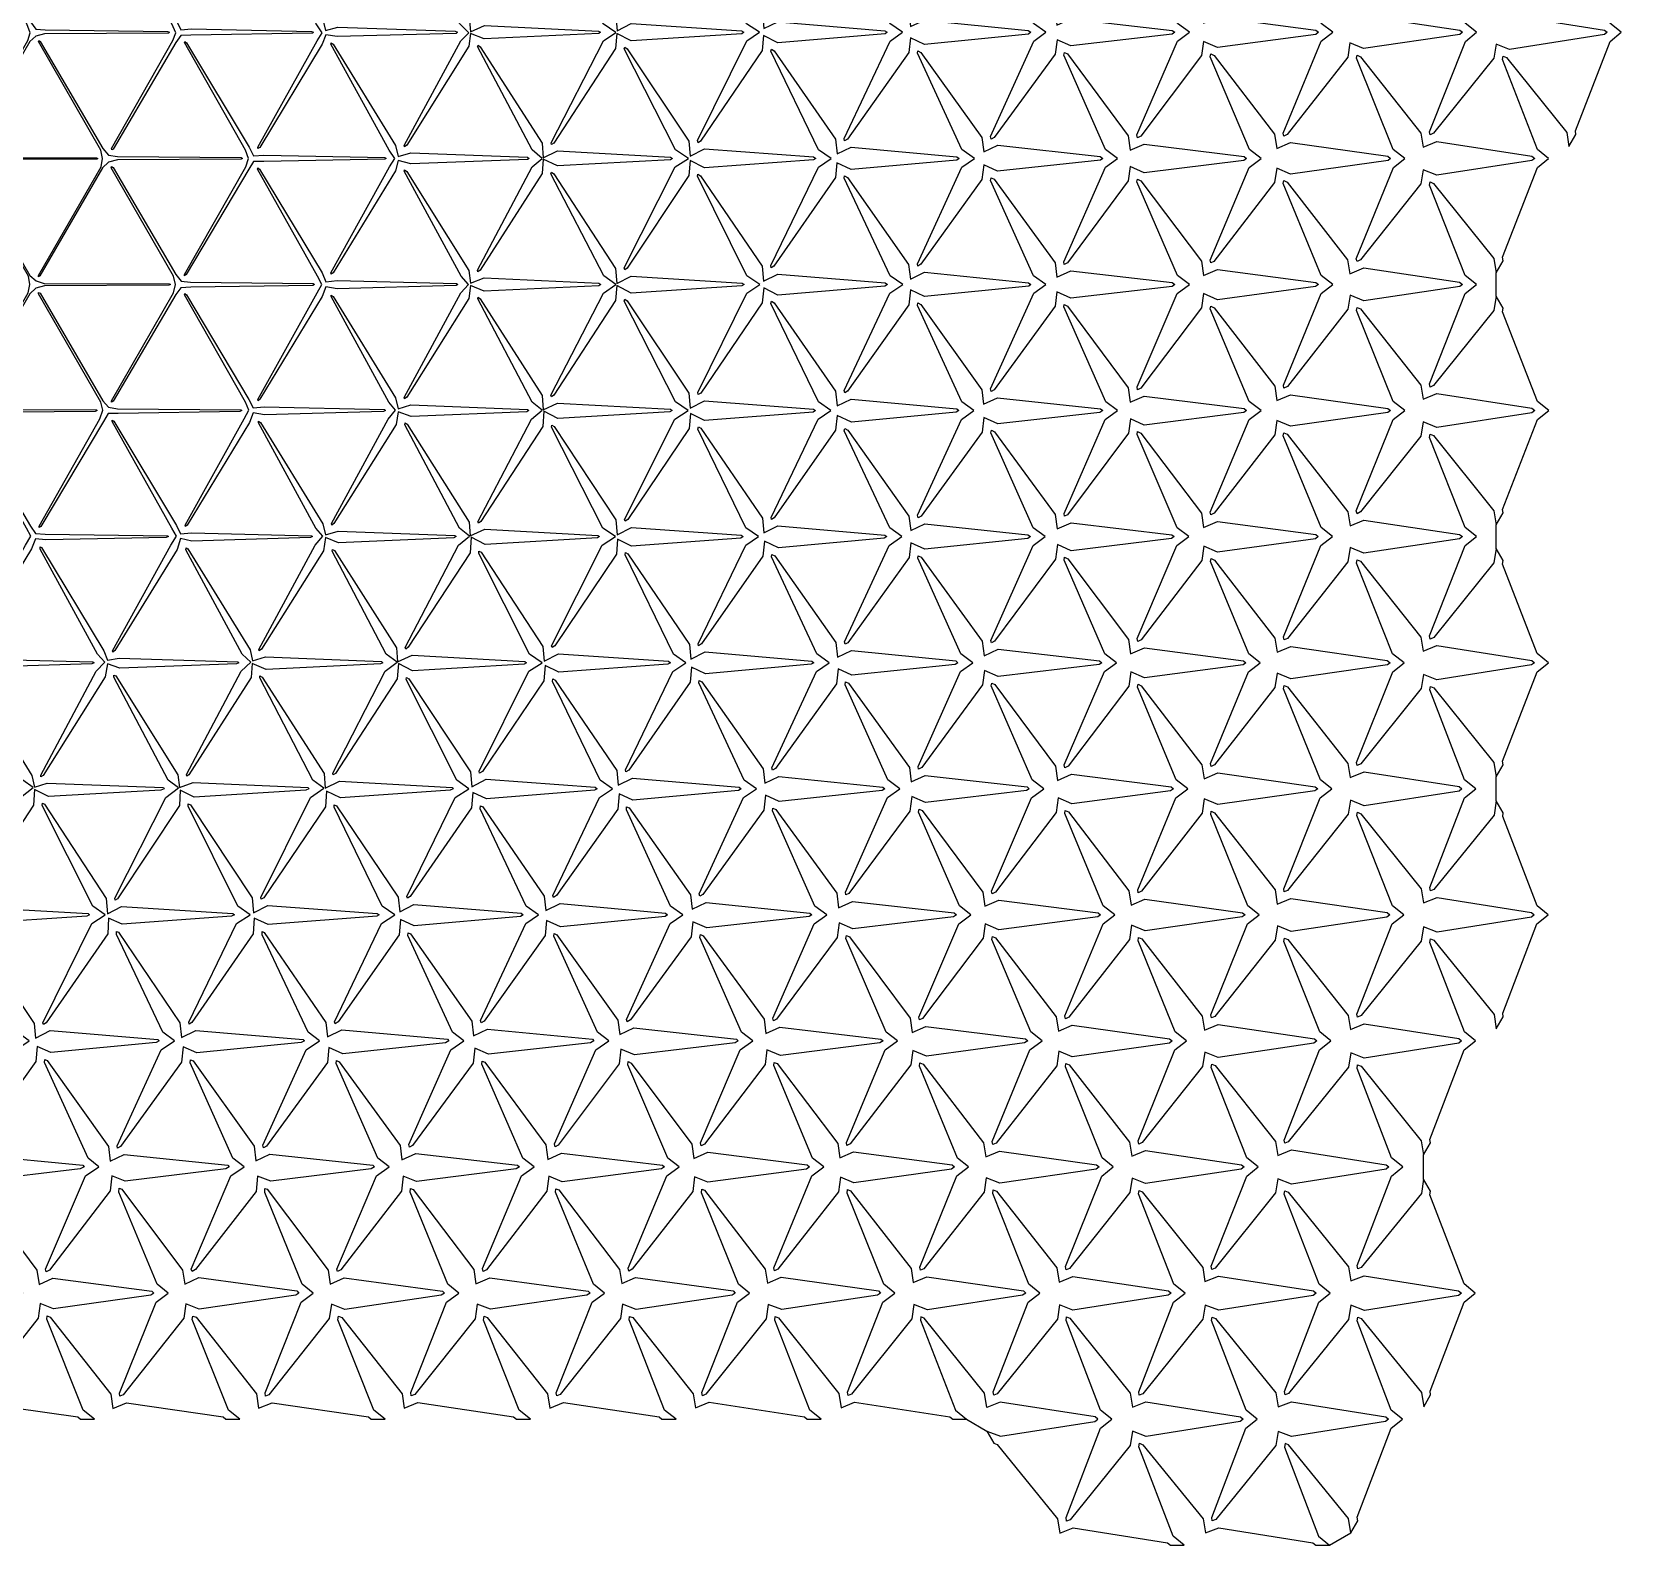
# Model space of a CAD drawing. Extents: x 41 to 151, y 0 to 191.
# Drawn here: x 96 to 150.6, y 0 to 52 of the extents above; entities that cross this region are included whole.
import ezdxf

# ---------------------------------------------------------------- set-up
doc = ezdxf.new("R2010")
doc.units = 0
doc.layers.add('DEFAULT', color=18, linetype='CONTINUOUS')

msp = doc.modelspace()

# ---------------------------------------------------------------- linework, layer by layer
at = {"layer": 'DEFAULT'}
for points in [[(96.123, 52.065), (96.445, 52.044), (100.652, 51.991), (100.718, 51.962), (100.689, 51.935), (96.426, 51.909), (96.127, 51.835), (95.92, 51.644), (93.764, 47.924), (93.723, 47.904), (93.726, 47.963), (95.85, 51.676), (95.935, 51.947), (95.817, 52.249), (93.742, 55.93), (93.744, 55.983), (93.795, 55.952), (95.945, 52.327)], [(101.105, 52.05), (101.471, 52.085), (105.601, 51.994), (105.67, 51.962), (105.636, 51.931), (101.453, 51.867), (101.11, 51.85), (100.936, 51.614), (98.784, 47.954), (98.734, 47.923), (98.731, 47.972), (100.84, 51.676), (100.94, 51.946), (100.805, 52.249), (98.747, 55.919), (98.755, 55.965), (98.814, 55.924), (100.96, 52.356)], [(106.083, 52.023), (106.505, 52.139), (110.534, 51.999), (110.61, 51.962), (110.57, 51.927), (106.486, 51.814), (106.09, 51.877), (105.964, 51.561), (103.818, 48.006), (103.76, 47.968), (103.755, 48.019), (105.79, 51.674), (105.967, 51.946), (105.756, 52.251), (103.77, 55.873), (103.78, 55.922), (103.846, 55.876), (105.986, 52.404)], [(111.062, 51.982), (111.541, 52.197), (115.461, 52.004), (115.531, 51.962), (115.472, 51.921), (111.536, 51.735), (111.058, 51.922), (111.005, 51.483), (108.87, 48.084), (108.796, 48.031), (108.784, 48.078), (110.728, 51.672), (111.003, 51.944), (110.693, 52.253), (108.8, 55.813), (108.813, 55.863), (108.891, 55.809), (111.021, 52.471)], [(116.096, 52.015), (116.585, 52.266), (120.375, 52.01), (120.453, 51.962), (120.388, 51.915), (116.578, 51.668), (116.086, 51.927), (116.043, 51.411), (113.919, 48.156), (113.839, 48.105), (113.827, 48.166), (115.634, 51.668), (116.054, 51.956), (115.624, 52.256), (113.832, 55.747), (113.847, 55.804), (113.933, 55.747), (116.055, 52.534)], [(121.139, 52.089), (121.623, 52.327), (125.299, 52.016), (125.38, 51.962), (125.306, 51.908), (121.62, 51.602), (121.132, 51.848), (121.081, 51.339), (118.967, 48.226), (118.878, 48.172), (118.864, 48.242), (120.555, 51.665), (120.992, 51.962), (120.542, 52.259), (118.869, 55.67), (118.886, 55.738), (118.978, 55.681), (121.09, 52.601)], [(126.18, 52.159), (126.66, 52.385), (130.226, 52.021), (130.313, 51.962), (130.235, 51.903), (126.656, 51.545), (126.173, 51.776), (126.116, 51.272), (124.012, 48.292), (123.915, 48.237), (123.899, 48.316), (125.477, 51.662), (125.906, 51.962), (125.471, 52.262), (123.902, 55.601), (123.92, 55.678), (124.021, 55.619), (126.123, 52.664)], [(131.211, 52.213), (131.689, 52.431), (135.168, 52.026), (135.256, 51.962), (135.17, 51.897), (131.688, 51.494), (131.212, 51.708), (131.149, 51.209), (129.055, 48.355), (128.95, 48.296), (128.93, 48.381), (130.41, 51.659), (130.826, 51.962), (130.402, 52.265), (128.934, 55.535), (128.95, 55.626), (129.052, 55.574), (131.146, 52.709)], [(136.247, 52.275), (136.721, 52.481), (140.105, 52.032), (140.196, 51.962), (140.106, 51.892), (136.721, 51.443), (136.245, 51.651), (136.173, 51.163), (134.087, 48.4), (133.977, 48.344), (133.958, 48.439), (135.349, 51.657), (135.759, 51.962), (135.347, 52.267), (133.959, 55.483), (133.979, 55.576), (134.09, 55.519), (136.176, 52.765)], [(141.28, 52.333), (141.751, 52.528), (145.046, 52.037), (145.146, 51.962), (145.057, 51.887), (141.746, 51.404), (141.276, 51.598), (141.2, 51.111), (139.123, 48.452), (139.007, 48.396), (138.985, 48.498), (140.289, 51.654), (140.688, 51.962), (140.288, 52.27), (138.985, 55.425), (139.008, 55.526), (139.126, 55.468), (141.202, 52.816)], [(146.299, 52.366), (146.764, 52.549), (150.02, 52.04), (150.118, 51.962), (150.023, 51.884), (146.762, 51.377), (146.299, 51.558), (146.222, 51.069), (144.152, 48.493), (144.03, 48.436), (144.006, 48.543), (145.243, 51.652), (145.629, 51.962), (145.233, 52.272), (144.01, 55.371), (144.032, 55.484), (144.151, 55.432), (146.221, 52.853)], [(93.642, 47.752), (93.914, 47.664), (98.213, 47.657), (98.262, 47.632), (98.222, 47.607), (93.909, 47.607), (93.641, 47.502), (93.416, 47.321), (91.26, 43.587), (91.22, 43.568), (91.223, 43.625), (93.357, 47.346), (93.425, 47.629), (93.351, 47.917), (91.226, 51.632), (91.226, 51.684), (91.272, 51.657), (93.426, 47.961)], [(98.627, 47.748), (98.932, 47.693), (103.177, 47.659), (103.228, 47.632), (103.186, 47.604), (98.928, 47.577), (98.626, 47.506), (98.421, 47.312), (96.266, 43.596), (96.218, 43.566), (96.216, 43.611), (98.372, 47.347), (98.418, 47.628), (98.364, 47.917), (96.22, 51.644), (96.226, 51.685), (96.278, 51.649), (98.431, 47.97)], [(103.609, 47.725), (103.963, 47.743), (108.115, 47.663), (108.169, 47.632), (108.119, 47.6), (103.962, 47.523), (103.606, 47.53), (103.446, 47.265), (101.296, 43.643), (101.24, 43.603), (101.232, 43.644), (103.337, 47.346), (103.435, 47.628), (103.329, 47.918), (101.236, 51.611), (101.246, 51.65), (101.307, 51.604), (103.455, 48.015)], [(108.575, 47.695), (109.01, 47.818), (113.022, 47.669), (113.082, 47.632), (113.022, 47.594), (109.011, 47.445), (108.573, 47.564), (108.48, 47.201), (106.339, 43.706), (106.272, 43.659), (106.262, 43.704), (108.274, 47.343), (108.467, 47.63), (108.27, 47.92), (106.264, 51.556), (106.275, 51.599), (106.343, 51.55), (108.484, 48.07)], [(113.562, 47.651), (114.054, 47.888), (117.936, 47.675), (118.002, 47.632), (117.933, 47.588), (114.055, 47.374), (113.561, 47.61), (113.526, 47.114), (111.397, 43.793), (111.318, 43.739), (111.305, 43.791), (113.182, 47.34), (113.52, 47.632), (113.182, 47.923), (111.305, 51.472), (111.319, 51.523), (111.398, 51.468), (113.527, 48.152)], [(118.609, 47.707), (119.097, 47.956), (122.851, 47.682), (122.923, 47.632), (122.847, 47.581), (119.099, 47.305), (118.609, 47.557), (118.562, 47.045), (116.442, 43.86), (116.358, 43.807), (116.344, 43.871), (118.097, 47.337), (118.55, 47.632), (118.1, 47.927), (116.343, 51.394), (116.358, 51.455), (116.445, 51.399), (118.564, 48.222)], [(123.654, 47.784), (124.138, 48.02), (127.771, 47.688), (127.852, 47.632), (127.774, 47.576), (124.136, 47.246), (123.651, 47.484), (123.598, 46.977), (121.488, 43.927), (121.396, 43.874), (121.382, 43.949), (123.016, 47.333), (123.456, 47.632), (123.019, 47.93), (121.38, 51.318), (121.397, 51.389), (121.492, 51.331), (123.6, 48.291)], [(128.694, 47.854), (129.176, 48.081), (132.694, 47.694), (132.785, 47.632), (132.706, 47.57), (129.17, 47.192), (128.693, 47.412), (128.634, 46.908), (126.535, 43.996), (126.432, 43.936), (126.413, 44.015), (127.947, 47.331), (128.372, 47.632), (127.944, 47.933), (126.415, 51.245), (126.432, 51.328), (126.532, 51.272), (128.632, 48.351)], [(133.727, 47.911), (134.204, 48.124), (137.64, 47.699), (137.726, 47.632), (137.636, 47.564), (134.206, 47.136), (133.728, 47.351), (133.659, 46.861), (131.568, 44.043), (131.461, 43.987), (131.442, 44.077), (132.883, 47.328), (133.293, 47.632), (132.872, 47.936), (131.448, 51.176), (131.465, 51.271), (131.569, 51.219), (133.66, 48.405)], [(138.762, 47.972), (139.235, 48.174), (142.577, 47.704), (142.673, 47.632), (142.584, 47.56), (139.232, 47.095), (138.76, 47.296), (138.687, 46.807), (136.605, 44.096), (136.493, 44.041), (136.473, 44.141), (137.817, 47.325), (138.224, 47.632), (137.82, 47.938), (136.471, 51.126), (136.492, 51.223), (136.606, 51.165), (138.688, 48.459)], [(143.789, 48.019), (144.26, 48.213), (147.527, 47.709), (147.623, 47.632), (147.528, 47.555), (144.26, 47.051), (143.793, 47.239), (143.715, 46.753), (141.642, 44.149), (141.52, 44.088), (141.494, 44.188), (142.768, 47.323), (143.161, 47.632), (142.761, 47.941), (141.497, 51.069), (141.519, 51.177), (141.635, 51.125), (143.709, 48.499)], [(96.135, 43.431), (96.415, 43.336), (100.711, 43.327), (100.75, 43.302), (100.701, 43.275), (96.42, 43.259), (96.133, 43.176), (95.921, 42.982), (93.766, 39.266), (93.72, 39.239), (93.72, 39.289), (95.864, 43.016), (95.918, 43.304), (95.871, 43.586), (93.716, 47.321), (93.716, 47.371), (93.759, 47.347), (95.916, 43.611)], [(101.117, 43.417), (101.443, 43.381), (105.655, 43.331), (105.699, 43.302), (105.644, 43.272), (101.449, 43.213), (101.114, 43.191), (100.937, 42.952), (98.785, 39.296), (98.732, 39.259), (98.726, 39.301), (100.852, 43.016), (100.924, 43.306), (100.861, 43.587), (98.721, 47.311), (98.727, 47.353), (98.779, 47.316), (100.932, 43.642)], [(106.094, 43.388), (106.482, 43.443), (110.579, 43.336), (110.631, 43.302), (110.572, 43.267), (106.485, 43.155), (106.095, 43.223), (105.97, 42.89), (103.826, 39.357), (103.761, 39.31), (103.751, 39.351), (105.798, 43.014), (105.951, 43.306), (105.808, 43.589), (103.746, 47.262), (103.755, 47.304), (103.816, 47.26), (105.962, 43.699)], [(111.06, 43.341), (111.534, 43.526), (115.475, 43.342), (115.538, 43.302), (115.473, 43.26), (111.535, 43.076), (111.061, 43.265), (111.008, 42.818), (108.874, 39.428), (108.797, 39.373), (108.783, 39.416), (110.729, 43.012), (110.99, 43.305), (110.735, 43.591), (108.78, 47.193), (108.795, 47.235), (108.87, 47.18), (111.005, 43.78)], [(116.085, 43.335), (116.576, 43.592), (120.393, 43.348), (120.459, 43.302), (120.384, 43.254), (116.58, 43.004), (116.087, 43.264), (116.044, 42.75), (113.919, 39.496), (113.839, 39.444), (113.826, 39.505), (115.635, 43.008), (116.049, 43.303), (115.637, 43.595), (113.826, 47.1), (113.839, 47.159), (113.92, 47.106), (116.044, 43.855)], [(121.131, 43.414), (121.616, 43.656), (125.313, 43.354), (125.384, 43.302), (125.301, 43.248), (121.622, 42.938), (121.135, 43.181), (121.084, 42.673), (118.971, 39.572), (118.881, 39.517), (118.866, 39.586), (120.551, 43.005), (121, 43.302), (120.56, 43.598), (118.861, 47.026), (118.877, 47.092), (118.968, 47.035), (121.082, 43.927)], [(126.174, 43.489), (126.658, 43.722), (130.23, 43.361), (130.316, 43.302), (130.238, 43.243), (126.654, 42.888), (126.174, 43.115), (126.118, 42.608), (124.014, 39.636), (123.918, 39.581), (123.902, 39.661), (125.472, 43.001), (125.91, 43.302), (125.483, 43.601), (123.897, 46.953), (123.913, 47.03), (124.01, 46.974), (126.114, 43.988)], [(131.208, 43.548), (131.687, 43.767), (135.173, 43.366), (135.255, 43.302), (135.165, 43.237), (131.691, 42.829), (131.21, 43.052), (131.143, 42.561), (129.047, 39.683), (128.945, 39.629), (128.929, 39.717), (130.413, 42.999), (130.83, 43.302), (130.405, 43.604), (128.932, 46.878), (128.948, 46.969), (129.049, 46.918), (131.144, 44.045)], [(136.245, 43.613), (136.72, 43.819), (140.108, 43.371), (140.194, 43.302), (140.098, 43.231), (136.725, 42.777), (136.247, 42.987), (136.174, 42.501), (134.088, 39.741), (133.979, 39.687), (133.96, 39.784), (135.344, 42.996), (135.758, 43.302), (135.352, 43.607), (133.957, 46.826), (133.978, 46.918), (134.089, 46.86), (136.175, 44.104)], [(141.277, 43.668), (141.752, 43.87), (145.044, 43.377), (145.142, 43.302), (145.051, 43.227), (141.748, 42.739), (141.278, 42.934), (141.202, 42.448), (139.125, 39.794), (139.009, 39.74), (138.988, 39.844), (140.282, 42.993), (140.686, 43.302), (140.291, 43.609), (138.984, 46.767), (139.005, 46.871), (139.119, 46.817), (141.197, 44.147)], [(93.637, 39.098), (93.915, 39.006), (98.211, 38.997), (98.237, 38.971), (98.171, 38.943), (93.935, 38.905), (93.632, 38.868), (93.444, 38.608), (91.294, 34.98), (91.247, 34.955), (91.248, 35.016), (93.303, 38.684), (93.439, 38.991), (93.347, 39.257), (91.228, 42.968), (91.224, 43.028), (91.264, 43.01), (93.42, 39.288)], [(98.623, 39.093), (98.933, 39.035), (103.175, 38.999), (103.202, 38.971), (103.131, 38.941), (98.955, 38.872), (98.614, 38.872), (98.449, 38.599), (96.3, 34.988), (96.244, 34.951), (96.239, 34.997), (98.323, 38.685), (98.431, 38.988), (98.361, 39.257), (96.221, 42.981), (96.223, 43.028), (96.271, 42.998), (98.426, 39.3)], [(103.6, 39.069), (103.97, 39.094), (108.101, 39.004), (108.141, 38.971), (108.071, 38.937), (103.986, 38.824), (103.596, 38.895), (103.472, 38.556), (101.328, 35.031), (101.265, 34.987), (101.257, 35.033), (103.285, 38.683), (103.449, 38.99), (103.327, 39.258), (101.237, 42.949), (101.245, 42.992), (101.302, 42.951), (103.451, 39.347)], [(108.571, 39.036), (109.014, 39.163), (113.016, 39.01), (113.068, 38.971), (112.998, 38.932), (109.023, 38.765), (108.573, 38.93), (108.504, 38.495), (106.369, 35.091), (106.296, 35.039), (106.283, 35.087), (108.228, 38.681), (108.484, 38.986), (108.257, 39.26), (106.27, 42.883), (106.278, 42.934), (106.342, 42.891), (108.483, 39.408)], [(113.561, 38.992), (114.054, 39.228), (117.935, 39.015), (117.991, 38.971), (117.91, 38.926), (114.067, 38.695), (113.579, 38.948), (113.542, 38.422), (111.417, 35.163), (111.332, 35.103), (111.315, 35.153), (113.159, 38.679), (113.529, 38.981), (113.176, 39.263), (111.308, 42.806), (111.32, 42.861), (111.398, 42.809), (113.527, 39.491)], [(118.612, 39.052), (119.101, 39.302), (122.843, 39.022), (122.913, 38.971), (122.834, 38.92), (119.106, 38.634), (118.622, 38.874), (118.578, 38.355), (116.463, 35.23), (116.371, 35.17), (116.354, 35.232), (118.076, 38.676), (118.537, 38.971), (118.099, 39.266), (116.343, 42.734), (116.359, 42.793), (116.448, 42.735), (118.566, 39.566)], [(123.656, 39.128), (124.14, 39.363), (127.766, 39.028), (127.839, 38.971), (127.752, 38.914), (124.147, 38.568), (123.662, 38.805), (123.605, 38.303), (121.498, 35.281), (121.403, 35.225), (121.387, 35.3), (123.004, 38.673), (123.445, 38.971), (123.012, 39.27), (121.383, 42.651), (121.4, 42.723), (121.495, 42.666), (123.603, 39.635)], [(128.689, 39.185), (129.169, 39.409), (132.709, 39.033), (132.782, 38.971), (132.685, 38.908), (129.181, 38.515), (128.703, 38.734), (128.641, 38.234), (126.545, 35.349), (126.441, 35.292), (126.423, 35.375), (127.926, 38.669), (128.357, 38.971), (127.939, 39.273), (126.417, 42.581), (126.432, 42.667), (126.53, 42.614), (128.63, 39.688)], [(133.729, 39.254), (134.205, 39.465), (137.638, 39.039), (137.724, 38.971), (137.633, 38.904), (134.207, 38.474), (133.732, 38.683), (133.665, 38.189), (131.576, 35.394), (131.469, 35.341), (131.452, 35.436), (132.863, 38.667), (133.289, 38.971), (132.886, 39.275), (131.441, 42.529), (131.463, 42.614), (131.572, 42.554), (133.662, 39.749)], [(138.765, 39.317), (139.237, 39.516), (142.574, 39.044), (142.67, 38.971), (142.581, 38.899), (139.233, 38.433), (138.762, 38.631), (138.69, 38.141), (136.609, 35.442), (136.495, 35.385), (136.474, 35.483), (137.814, 38.665), (138.221, 38.971), (137.819, 39.278), (136.472, 42.464), (136.494, 42.559), (136.611, 42.499), (138.691, 39.804)], [(143.791, 39.361), (144.26, 39.552), (147.528, 39.048), (147.624, 38.971), (147.529, 38.895), (144.259, 38.392), (143.792, 38.579), (143.714, 38.094), (141.642, 35.488), (141.52, 35.428), (141.495, 35.53), (142.766, 38.663), (143.158, 38.971), (142.759, 39.28), (141.499, 42.406), (141.521, 42.514), (141.638, 42.46), (143.712, 39.844)], [(96.118, 34.75), (96.447, 34.726), (100.648, 34.671), (100.681, 34.641), (100.611, 34.609), (96.466, 34.526), (96.118, 34.568), (95.974, 34.221), (93.832, 30.705), (93.769, 30.664), (93.762, 30.713), (95.774, 34.353), (95.956, 34.658), (95.811, 34.928), (93.744, 38.604), (93.742, 38.666), (93.788, 38.643), (95.939, 34.995)], [(101.101, 34.733), (101.472, 34.767), (105.597, 34.674), (105.636, 34.641), (105.564, 34.606), (101.489, 34.489), (101.101, 34.581), (100.986, 34.198), (98.847, 30.728), (98.778, 30.678), (98.766, 30.721), (100.766, 34.353), (100.961, 34.658), (100.802, 34.929), (98.749, 38.595), (98.754, 38.646), (98.81, 38.61), (100.957, 35.028)], [(106.076, 34.705), (106.509, 34.826), (110.525, 34.679), (110.569, 34.641), (110.49, 34.601), (106.527, 34.429), (106.074, 34.61), (106.012, 34.149), (103.879, 30.777), (103.802, 30.72), (103.786, 30.763), (105.722, 34.351), (105.987, 34.657), (105.753, 34.93), (103.772, 38.549), (103.779, 38.602), (103.843, 38.56), (105.983, 35.079)], [(111.053, 34.673), (111.553, 34.895), (115.438, 34.685), (115.498, 34.641), (115.423, 34.597), (111.561, 34.375), (111.079, 34.619), (111.047, 34.083), (108.923, 30.842), (108.837, 30.78), (108.819, 30.829), (110.652, 34.348), (111.029, 34.659), (110.684, 34.933), (108.804, 38.484), (108.812, 38.544), (108.884, 38.499), (111.016, 35.14)], [(116.101, 34.703), (116.594, 34.96), (120.357, 34.691), (120.426, 34.641), (120.349, 34.591), (116.598, 34.316), (116.115, 34.556), (116.073, 34.034), (113.956, 30.89), (113.866, 30.83), (113.849, 30.89), (115.587, 34.346), (116.046, 34.641), (115.602, 34.936), (113.842, 38.406), (113.853, 38.475), (113.933, 38.427), (116.054, 35.214)], [(121.139, 34.768), (121.625, 35.009), (125.296, 34.695), (125.361, 34.641), (125.268, 34.585), (121.639, 34.251), (121.158, 34.481), (121.106, 33.97), (119, 30.954), (118.9, 30.891), (118.881, 30.957), (120.517, 34.343), (120.961, 34.641), (120.526, 34.939), (118.877, 38.333), (118.889, 38.412), (118.976, 38.364), (121.088, 35.277)], [(126.184, 34.847), (126.667, 35.075), (130.213, 34.702), (130.298, 34.641), (130.215, 34.581), (126.666, 34.209), (126.188, 34.43), (126.13, 33.925), (124.03, 30.998), (123.932, 30.945), (123.916, 31.03), (125.441, 34.34), (125.883, 34.641), (125.468, 34.942), (123.904, 38.278), (123.922, 38.354), (124.023, 38.295), (126.124, 35.346)], [(131.218, 34.905), (131.694, 35.118), (135.159, 34.707), (135.241, 34.641), (135.148, 34.575), (131.699, 34.156), (131.223, 34.368), (131.157, 33.872), (129.066, 31.05), (128.959, 30.991), (128.939, 31.078), (130.391, 34.338), (130.808, 34.641), (130.389, 34.945), (128.939, 38.203), (128.957, 38.294), (129.061, 38.24), (131.154, 35.403)], [(136.248, 34.957), (136.723, 35.164), (140.101, 34.712), (140.186, 34.641), (140.087, 34.57), (136.73, 34.108), (136.257, 34.31), (136.184, 33.822), (134.101, 31.1), (133.988, 31.043), (133.967, 31.139), (135.329, 34.335), (135.742, 34.641), (135.339, 34.947), (133.963, 38.153), (133.981, 38.251), (134.091, 38.197), (136.176, 35.446)], [(141.278, 35.008), (141.752, 35.209), (145.045, 34.717), (145.139, 34.641), (145.043, 34.566), (141.752, 34.073), (141.285, 34.262), (141.209, 33.774), (139.134, 31.147), (139.016, 31.091), (138.993, 31.194), (140.271, 34.333), (140.676, 34.641), (140.284, 34.949), (138.987, 38.101), (139.007, 38.207), (139.12, 38.155), (141.198, 35.488)], [(93.601, 30.398), (93.975, 30.442), (98.091, 30.344), (98.126, 30.311), (98.048, 30.275), (93.997, 30.145), (93.604, 30.271), (93.505, 29.833), (91.37, 26.433), (91.305, 26.395), (91.3, 26.461), (93.192, 30.02), (93.5, 30.335), (93.237, 30.601), (91.279, 34.204), (91.272, 34.284), (91.316, 34.27), (93.462, 30.708)], [(98.588, 30.394), (98.989, 30.464), (103.064, 30.346), (103.1, 30.311), (103.018, 30.273), (99.012, 30.121), (98.589, 30.275), (98.508, 29.827), (96.374, 26.439), (96.303, 26.392), (96.294, 26.448), (98.206, 30.02), (98.493, 30.332), (98.248, 30.6), (96.274, 34.214), (96.271, 34.285), (96.321, 34.263), (98.466, 30.715)], [(103.567, 30.372), (104.019, 30.511), (108.006, 30.35), (108.049, 30.311), (107.966, 30.27), (104.039, 30.079), (103.564, 30.289), (103.52, 29.804), (101.389, 26.461), (101.316, 26.415), (101.307, 26.474), (103.178, 30.019), (103.509, 30.334), (103.222, 30.601), (101.286, 34.189), (101.288, 34.256), (101.347, 34.225), (103.486, 30.754)], [(108.558, 30.344), (109.058, 30.574), (112.927, 30.355), (112.983, 30.311), (112.901, 30.265), (109.072, 30.027), (108.584, 30.279), (108.547, 29.754), (106.423, 26.511), (106.342, 26.46), (106.33, 26.521), (108.128, 30.017), (108.542, 30.333), (108.166, 30.604), (106.312, 34.137), (106.319, 34.203), (106.388, 34.163), (108.519, 30.816)], [(113.595, 30.361), (114.088, 30.621), (117.869, 30.36), (117.93, 30.311), (117.844, 30.261), (114.1, 29.982), (113.622, 30.213), (113.582, 29.686), (111.469, 26.578), (111.376, 26.518), (111.358, 26.58), (113.067, 30.015), (113.528, 30.311), (113.092, 30.606), (111.346, 34.066), (111.352, 34.145), (111.426, 34.107), (113.549, 30.873)], [(118.636, 30.433), (119.127, 30.682), (122.792, 30.366), (122.86, 30.311), (122.771, 30.255), (119.138, 29.923), (118.657, 30.154), (118.605, 29.643), (116.498, 26.621), (116.401, 26.561), (116.383, 26.631), (118.013, 30.013), (118.465, 30.311), (118.037, 30.609), (116.372, 34.014), (116.383, 34.092), (116.468, 34.045), (118.582, 30.935)], [(123.673, 30.497), (124.154, 30.725), (127.738, 30.37), (127.81, 30.311), (127.716, 30.251), (124.165, 29.879), (123.69, 30.096), (123.635, 29.586), (121.536, 26.677), (121.433, 26.618), (121.415, 26.698), (122.944, 30.01), (123.382, 30.311), (122.964, 30.612), (121.405, 33.944), (121.419, 34.029), (121.513, 33.979), (123.617, 31.003)], [(128.705, 30.552), (129.186, 30.775), (132.675, 30.375), (132.755, 30.311), (132.66, 30.246), (129.193, 29.835), (128.718, 30.047), (128.655, 29.547), (126.563, 26.715), (126.457, 26.659), (126.438, 26.747), (127.892, 30.008), (128.322, 30.311), (127.913, 30.614), (126.429, 33.896), (126.444, 33.986), (126.544, 33.935), (128.64, 31.047)], [(133.74, 30.613), (134.216, 30.823), (137.614, 30.38), (137.701, 30.311), (137.606, 30.241), (134.221, 29.792), (133.748, 29.996), (133.678, 29.504), (131.593, 26.758), (131.482, 26.702), (131.462, 26.798), (132.84, 30.006), (133.257, 30.311), (132.854, 30.616), (131.456, 33.838), (131.474, 33.934), (131.582, 33.88), (133.669, 31.103)], [(138.773, 30.669), (139.245, 30.869), (142.557, 30.385), (142.654, 30.311), (142.562, 30.237), (139.243, 29.758), (138.774, 29.95), (138.7, 29.461), (136.623, 26.801), (136.507, 26.745), (136.485, 26.848), (137.788, 30.003), (138.194, 30.311), (137.797, 30.619), (136.481, 33.783), (136.503, 33.885), (136.617, 33.83), (138.696, 31.153)], [(143.795, 30.708), (144.264, 30.898), (147.521, 30.389), (147.616, 30.311), (147.519, 30.233), (144.265, 29.723), (143.799, 29.907), (143.721, 29.421), (141.651, 26.84), (141.528, 26.782), (141.503, 26.887), (142.748, 30.002), (143.138, 30.311), (142.743, 30.621), (141.506, 33.731), (141.526, 33.844), (141.642, 33.794), (143.715, 31.19)], [(96.077, 26.034), (96.514, 26.173), (100.515, 26.019), (100.535, 25.981), (100.427, 25.937), (96.558, 25.718), (96.078, 25.959), (96.048, 25.42), (93.925, 22.184), (93.851, 22.144), (93.844, 22.221), (95.597, 25.686), (96.034, 26.021), (95.682, 26.273), (93.805, 29.822), (93.802, 29.903), (93.856, 29.881), (95.994, 26.438)], [(101.069, 26.019), (101.528, 26.195), (105.488, 26.021), (105.51, 25.981), (105.4, 25.935), (101.572, 25.696), (101.092, 25.935), (101.059, 25.401), (98.938, 22.204), (98.857, 22.156), (98.847, 22.226), (100.592, 25.686), (101.033, 26.017), (100.675, 26.273), (98.808, 29.815), (98.81, 29.888), (98.872, 29.856), (101.007, 26.463)], [(106.066, 26), (106.558, 26.243), (110.428, 26.025), (110.466, 25.981), (110.363, 25.932), (106.591, 25.667), (106.114, 25.898), (106.077, 25.365), (103.962, 22.239), (103.873, 22.184), (103.859, 22.251), (105.566, 25.685), (106.026, 26.003), (105.649, 26.274), (103.82, 29.791), (103.828, 29.856), (103.902, 29.812), (106.03, 26.507)], [(111.107, 26.052), (111.599, 26.308), (115.347, 26.031), (115.411, 25.981), (115.325, 25.929), (111.61, 25.636), (111.139, 25.855), (111.1, 25.322), (108.991, 22.282), (108.894, 22.219), (108.874, 22.284), (110.531, 25.683), (111.008, 25.981), (110.593, 26.276), (108.846, 29.737), (108.857, 29.807), (108.938, 29.758), (111.059, 26.561)], [(116.136, 26.103), (116.625, 26.349), (120.295, 26.035), (120.362, 25.981), (120.271, 25.925), (116.637, 25.594), (116.165, 25.809), (116.119, 25.286), (114.015, 22.317), (113.912, 22.251), (113.891, 22.318), (115.495, 25.682), (115.942, 25.981), (115.516, 26.279), (113.882, 29.664), (113.889, 29.752), (113.97, 29.712), (116.084, 26.609)], [(121.175, 26.17), (121.659, 26.403), (125.228, 26.041), (125.301, 25.981), (125.207, 25.92), (121.67, 25.542), (121.195, 25.757), (121.138, 25.249), (119.041, 22.353), (118.935, 22.291), (118.914, 22.367), (120.444, 25.68), (120.884, 25.981), (120.467, 26.281), (118.904, 29.617), (118.918, 29.701), (119.012, 29.651), (121.116, 26.67)], [(126.203, 26.219), (126.683, 26.44), (130.181, 26.044), (130.257, 25.981), (130.16, 25.916), (126.693, 25.505), (126.219, 25.715), (126.157, 25.214), (124.065, 22.388), (123.96, 22.334), (123.942, 22.425), (125.384, 25.677), (125.812, 25.981), (125.404, 26.284), (123.933, 29.556), (123.946, 29.652), (124.043, 29.605), (126.14, 26.716)], [(131.233, 26.27), (131.709, 26.482), (135.129, 26.049), (135.21, 25.981), (135.112, 25.912), (131.718, 25.467), (131.249, 25.664), (131.182, 25.166), (129.098, 22.435), (128.984, 22.376), (128.962, 22.468), (130.34, 25.675), (130.76, 25.981), (130.36, 26.286), (128.953, 29.514), (128.97, 29.611), (129.075, 29.559), (131.164, 26.763)], [(136.262, 26.321), (136.735, 26.523), (140.077, 26.053), (140.167, 25.981), (140.071, 25.908), (136.738, 25.435), (136.268, 25.63), (136.195, 25.14), (134.116, 22.462), (134.003, 22.408), (133.983, 22.512), (135.294, 25.673), (135.705, 25.981), (135.311, 26.288), (133.975, 29.466), (133.995, 29.568), (134.106, 29.515), (136.188, 26.808)], [(141.287, 26.365), (141.759, 26.561), (145.029, 26.058), (145.124, 25.981), (145.028, 25.904), (141.76, 25.4), (141.29, 25.593), (141.21, 25.111), (139.136, 22.49), (139.02, 22.439), (139, 22.549), (140.256, 25.672), (140.654, 25.981), (140.262, 26.29), (138.997, 29.419), (139.017, 29.529), (139.131, 29.479), (141.207, 26.844)], [(93.577, 21.67), (94.06, 21.916), (97.924, 21.695), (97.971, 21.651), (97.879, 21.603), (94.083, 21.35), (93.62, 21.557), (93.594, 21.003), (91.483, 17.94), (91.391, 17.884), (91.375, 17.955), (93.03, 21.353), (93.498, 21.651), (93.077, 21.947), (91.354, 25.392), (91.353, 25.483), (91.42, 25.455), (93.545, 22.204)], [(98.585, 21.684), (99.072, 21.935), (102.901, 21.697), (102.949, 21.651), (102.853, 21.601), (99.096, 21.329), (98.628, 21.542), (98.596, 20.999), (96.486, 17.944), (96.388, 17.879), (96.367, 17.939), (98.046, 21.354), (98.514, 21.651), (98.089, 21.946), (96.348, 25.403), (96.352, 25.485), (96.423, 25.45), (98.547, 22.209)], [(103.604, 21.717), (104.093, 21.969), (107.859, 21.7), (107.922, 21.651), (107.838, 21.6), (104.104, 21.317), (103.634, 21.532), (103.599, 20.993), (101.49, 17.95), (101.396, 17.892), (101.379, 17.963), (103.022, 21.353), (103.487, 21.651), (103.067, 21.947), (101.358, 25.382), (101.364, 25.465), (101.439, 25.428), (103.559, 22.232)], [(108.628, 21.759), (109.119, 22.01), (112.807, 21.704), (112.873, 21.651), (112.784, 21.596), (109.131, 21.274), (108.659, 21.49), (108.615, 20.964), (106.51, 17.979), (106.407, 17.912), (106.385, 17.976), (108.007, 21.352), (108.456, 21.651), (108.027, 21.949), (106.377, 25.344), (106.382, 25.434), (106.459, 25.397), (108.575, 22.263)], [(113.65, 21.797), (114.141, 22.044), (117.764, 21.708), (117.835, 21.651), (117.744, 21.593), (114.151, 21.242), (113.677, 21.458), (113.626, 20.942), (111.525, 18), (111.426, 17.944), (111.409, 18.025), (112.957, 21.35), (113.398, 21.651), (112.978, 21.951), (111.399, 25.297), (111.403, 25.398), (111.481, 25.365), (113.592, 22.295)], [(118.677, 21.844), (119.163, 22.08), (122.72, 21.711), (122.792, 21.651), (122.696, 21.589), (119.176, 21.203), (118.704, 21.411), (118.648, 20.9), (116.554, 18.042), (116.447, 17.981), (116.426, 18.061), (117.919, 21.349), (118.352, 21.651), (117.938, 21.952), (116.417, 25.259), (116.425, 25.359), (116.511, 25.321), (118.616, 22.34)], [(123.707, 21.895), (124.185, 22.113), (127.677, 21.715), (127.753, 21.651), (127.656, 21.585), (124.196, 21.171), (123.725, 21.376), (123.663, 20.872), (121.573, 18.07), (121.466, 18.014), (121.447, 18.105), (122.873, 21.347), (123.301, 21.651), (122.896, 21.954), (121.437, 25.218), (121.45, 25.315), (121.548, 25.268), (123.644, 22.394)], [(128.735, 21.945), (129.214, 22.159), (132.62, 21.72), (132.706, 21.651), (132.611, 21.581), (129.218, 21.136), (128.746, 21.339), (128.676, 20.846), (126.591, 18.096), (126.482, 18.043), (126.464, 18.142), (127.835, 21.345), (128.256, 21.651), (127.856, 21.956), (126.455, 25.18), (126.471, 25.279), (126.575, 25.229), (128.664, 22.433)], [(133.757, 21.983), (134.23, 22.184), (137.588, 21.722), (137.673, 21.651), (137.572, 21.578), (134.238, 21.105), (133.77, 21.297), (133.698, 20.805), (131.62, 18.136), (131.505, 18.081), (131.483, 18.183), (132.793, 21.343), (133.2, 21.651), (132.802, 21.958), (131.479, 25.128), (131.496, 25.237), (131.603, 25.189), (133.685, 22.473)], [(138.778, 22.019), (139.247, 22.211), (142.554, 21.726), (142.643, 21.651), (142.544, 21.575), (139.252, 21.083), (138.786, 21.27), (138.711, 20.78), (136.637, 18.16), (136.52, 18.108), (136.499, 18.217), (137.757, 21.342), (138.161, 21.651), (137.772, 21.959), (136.493, 25.099), (136.512, 25.207), (136.626, 25.156), (138.703, 22.506)], [(143.801, 22.058), (144.267, 22.242), (147.514, 21.729), (147.61, 21.651), (147.513, 21.573), (144.267, 21.059), (143.804, 21.239), (143.725, 20.752), (141.657, 18.188), (141.535, 18.134), (141.511, 18.244), (142.73, 21.341), (143.126, 21.651), (142.74, 21.961), (141.507, 25.067), (141.531, 25.176), (141.651, 25.121), (143.722, 22.543)], [(96.121, 17.417), (96.615, 17.673), (100.315, 17.373), (100.365, 17.321), (100.257, 17.264), (96.644, 16.922), (96.174, 17.134), (96.126, 16.612), (94.025, 13.671), (93.931, 13.623), (93.919, 13.715), (95.435, 17.019), (95.893, 17.321), (95.491, 17.62), (93.893, 20.98), (93.887, 21.095), (93.95, 21.08), (96.068, 17.919)], [(101.13, 17.433), (101.619, 17.679), (105.309, 17.374), (105.353, 17.321), (105.239, 17.262), (101.654, 16.907), (101.185, 17.115), (101.136, 16.593), (99.038, 13.689), (98.937, 13.634), (98.92, 13.719), (100.431, 17.019), (100.888, 17.321), (100.486, 17.62), (98.895, 20.975), (98.894, 21.082), (98.965, 21.059), (101.08, 17.941)], [(106.144, 17.456), (106.636, 17.707), (110.274, 17.377), (110.322, 17.321), (110.206, 17.259), (106.67, 16.881), (106.199, 17.09), (106.145, 16.576), (104.049, 13.706), (103.946, 13.65), (103.928, 13.736), (105.414, 17.018), (105.874, 17.321), (105.479, 17.621), (103.898, 20.969), (103.899, 21.073), (103.974, 21.046), (106.086, 17.954)], [(111.166, 17.494), (111.649, 17.727), (115.248, 17.379), (115.301, 17.321), (115.187, 17.258), (111.68, 16.866), (111.212, 17.067), (111.157, 16.553), (109.065, 13.729), (108.96, 13.674), (108.942, 13.766), (110.383, 17.017), (110.837, 17.321), (110.446, 17.622), (108.913, 20.937), (108.92, 21.038), (109.004, 21.002), (111.11, 17.999)], [(116.191, 17.538), (116.675, 17.767), (120.197, 17.383), (120.261, 17.321), (120.151, 17.255), (116.698, 16.838), (116.227, 17.042), (116.164, 16.539), (114.075, 13.742), (113.969, 13.688), (113.95, 13.783), (115.365, 17.016), (115.812, 17.321), (115.422, 17.623), (113.925, 20.913), (113.935, 21.011), (114.027, 20.968), (116.128, 18.032)], [(121.213, 17.577), (121.692, 17.794), (125.164, 17.386), (125.234, 17.321), (125.127, 17.253), (121.71, 16.819), (121.243, 17.014), (121.18, 16.509), (119.096, 13.772), (118.985, 13.717), (118.966, 13.815), (120.331, 17.015), (120.764, 17.321), (120.375, 17.625), (118.946, 20.868), (118.958, 20.972), (119.055, 20.928), (121.149, 18.073)], [(126.233, 17.611), (126.708, 17.819), (130.132, 17.388), (130.206, 17.321), (130.1, 17.25), (126.724, 16.797), (126.256, 16.992), (126.187, 16.495), (124.106, 13.786), (123.995, 13.734), (123.976, 13.837), (125.309, 17.014), (125.733, 17.321), (125.343, 17.626), (123.961, 20.837), (123.975, 20.942), (124.078, 20.895), (126.166, 18.106)], [(131.259, 17.656), (131.733, 17.858), (135.082, 17.393), (135.171, 17.321), (135.075, 17.248), (131.737, 16.777), (131.272, 16.964), (131.202, 16.467), (129.125, 13.814), (129.009, 13.759), (128.988, 13.862), (130.283, 17.013), (130.7, 17.321), (130.313, 17.627), (128.974, 20.808), (128.993, 20.911), (129.103, 20.859), (131.186, 18.144)], [(136.278, 17.688), (136.747, 17.881), (140.053, 17.395), (140.142, 17.321), (140.041, 17.245), (136.753, 16.75), (136.288, 16.936), (136.213, 16.446), (134.14, 13.835), (134.021, 13.779), (133.998, 13.885), (135.259, 17.012), (135.659, 17.321), (135.267, 17.629), (133.995, 20.763), (134.014, 20.875), (134.126, 20.827), (136.202, 18.175)], [(141.295, 17.718), (141.765, 17.909), (145.019, 17.399), (145.114, 17.321), (145.016, 17.243), (141.766, 16.731), (141.303, 16.91), (141.225, 16.422), (139.156, 13.858), (139.036, 13.805), (139.012, 13.916), (140.228, 17.01), (140.624, 17.321), (140.239, 17.631), (139.007, 20.737), (139.027, 20.852), (139.142, 20.803), (141.215, 18.199)], [(93.672, 13.175), (94.15, 13.398), (97.747, 13.049), (97.786, 12.991), (97.656, 12.925), (94.196, 12.511), (93.738, 12.693), (93.684, 12.172), (91.601, 9.449), (91.486, 9.389), (91.464, 9.482), (92.835, 12.685), (93.284, 12.991), (92.905, 13.293), (91.432, 16.567), (91.435, 16.681), (91.517, 16.653), (93.62, 13.687)], [(98.68, 13.188), (99.161, 13.415), (102.725, 13.05), (102.774, 12.991), (102.651, 12.925), (99.198, 12.508), (98.739, 12.69), (98.684, 12.17), (96.602, 9.451), (96.487, 9.39), (96.464, 9.481), (97.836, 12.685), (98.294, 12.991), (97.921, 13.293), (96.425, 16.583), (96.432, 16.686), (96.519, 16.649), (98.622, 13.691)], [(103.69, 13.206), (104.171, 13.431), (107.705, 13.052), (107.764, 12.991), (107.651, 12.925), (104.198, 12.508), (103.745, 12.68), (103.693, 12.153), (101.614, 9.467), (101.493, 9.4), (101.466, 9.485), (102.832, 12.685), (103.28, 12.991), (102.901, 13.294), (101.434, 16.563), (101.441, 16.67), (101.53, 16.634), (103.63, 13.706)], [(108.707, 13.235), (109.185, 13.453), (112.677, 13.054), (112.742, 12.991), (112.632, 12.923), (109.208, 12.492), (108.748, 12.675), (108.689, 12.161), (106.608, 9.46), (106.49, 9.396), (106.466, 9.485), (107.831, 12.685), (108.268, 12.991), (107.882, 13.294), (106.443, 16.544), (106.454, 16.649), (106.549, 16.607), (108.644, 13.734)], [(113.717, 13.252), (114.193, 13.467), (117.66, 13.056), (117.729, 12.991), (117.621, 12.922), (114.213, 12.484), (113.75, 12.671), (113.688, 12.163), (111.607, 9.458), (111.494, 9.403), (111.474, 9.503), (112.813, 12.684), (113.243, 12.991), (112.855, 13.296), (111.455, 16.519), (111.465, 16.63), (111.559, 16.591), (113.652, 13.75)], [(118.737, 13.286), (119.212, 13.495), (122.624, 13.059), (122.706, 12.991), (122.607, 12.921), (119.22, 12.473), (118.761, 12.653), (118.698, 12.143), (116.621, 9.477), (116.502, 9.417), (116.479, 9.513), (117.803, 12.684), (118.227, 12.991), (117.84, 13.296), (116.462, 16.504), (116.477, 16.609), (116.58, 16.562), (118.668, 13.779)], [(123.748, 13.306), (124.22, 13.509), (127.607, 13.06), (127.685, 12.991), (127.581, 12.918), (124.234, 12.452), (123.77, 12.637), (123.701, 12.137), (121.625, 9.483), (121.507, 9.425), (121.485, 9.526), (122.79, 12.683), (123.2, 12.991), (122.806, 13.298), (121.477, 16.471), (121.491, 16.584), (121.594, 16.542), (123.678, 13.8)], [(128.765, 13.335), (129.237, 13.535), (132.573, 13.063), (132.661, 12.991), (132.561, 12.917), (129.243, 12.436), (128.779, 12.621), (128.707, 12.126), (126.632, 9.494), (126.517, 9.442), (126.496, 9.55), (127.765, 12.682), (128.176, 12.991), (127.79, 13.298), (126.485, 16.455), (126.501, 16.566), (126.61, 16.519), (128.69, 13.823)], [(133.779, 13.36), (134.25, 13.555), (137.548, 13.066), (137.64, 12.991), (137.542, 12.915), (134.253, 12.421), (133.789, 12.604), (133.714, 12.113), (131.642, 9.507), (131.525, 9.456), (131.504, 9.568), (132.747, 12.681), (133.146, 12.991), (132.758, 13.3), (131.499, 16.425), (131.515, 16.542), (131.624, 16.499), (133.701, 13.843)], [(138.796, 13.389), (139.264, 13.578), (142.519, 13.068), (142.615, 12.991), (142.518, 12.913), (139.265, 12.402), (138.8, 12.586), (138.721, 12.1), (136.65, 9.52), (136.533, 9.47), (136.512, 9.585), (137.729, 12.68), (138.122, 12.991), (137.734, 13.301), (136.51, 16.402), (136.529, 16.518), (136.644, 16.471), (138.716, 13.871)], [(96.238, 8.959), (96.717, 9.174), (100.113, 8.73), (100.185, 8.661), (100.073, 8.588), (96.738, 8.115), (96.274, 8.3), (96.205, 7.801), (94.129, 5.159), (94.017, 5.112), (93.999, 5.227), (95.258, 8.351), (95.676, 8.661), (95.298, 8.968), (93.981, 12.133), (93.986, 12.262), (94.077, 12.236), (96.166, 9.446)], [(101.245, 8.971), (101.727, 9.19), (105.093, 8.732), (105.169, 8.661), (105.06, 8.586), (101.744, 8.105), (101.279, 8.291), (101.207, 7.796), (99.132, 5.164), (99.019, 5.115), (98.999, 5.227), (100.258, 8.351), (100.675, 8.661), (100.296, 8.968), (98.982, 12.131), (98.988, 12.26), (99.08, 12.232), (101.168, 9.449)], [(106.243, 8.967), (106.723, 9.182), (110.102, 8.731), (110.171, 8.661), (110.054, 8.586), (106.747, 8.101), (106.283, 8.284), (106.211, 7.79), (104.137, 5.17), (104.023, 5.123), (104.004, 5.238), (105.246, 8.351), (105.657, 8.661), (105.277, 8.969), (103.991, 12.113), (103.993, 12.251), (104.08, 12.232), (106.168, 9.449)], [(111.247, 8.975), (111.721, 9.181), (115.105, 8.731), (115.175, 8.661), (115.06, 8.586), (111.744, 8.105), (111.285, 8.281), (111.216, 7.78), (109.144, 5.18), (109.027, 5.13), (109.007, 5.244), (110.24, 8.351), (110.658, 8.661), (110.285, 8.968), (108.987, 12.121), (108.995, 12.247), (109.091, 12.216), (111.176, 9.465)], [(116.257, 8.991), (116.733, 9.199), (120.081, 8.733), (120.159, 8.661), (120.05, 8.586), (116.749, 8.097), (116.286, 8.279), (116.214, 7.783), (114.141, 5.176), (114.025, 5.126), (114.005, 5.239), (115.246, 8.351), (115.663, 8.661), (115.288, 8.968), (113.986, 12.123), (113.997, 12.244), (114.097, 12.207), (116.181, 9.474)], [(121.263, 9.001), (121.737, 9.205), (125.074, 8.733), (125.153, 8.661), (125.044, 8.585), (121.752, 8.092), (121.292, 8.269), (121.22, 7.771), (119.15, 5.188), (119.031, 5.136), (119.009, 5.248), (120.236, 8.35), (120.644, 8.661), (120.265, 8.969), (118.996, 12.102), (119.006, 12.229), (119.106, 12.195), (121.187, 9.486)], [(126.274, 9.021), (126.744, 9.215), (130.06, 8.735), (130.14, 8.661), (130.03, 8.584), (126.759, 8.082), (126.295, 8.263), (126.22, 7.772), (124.149, 5.188), (124.032, 5.138), (124.011, 5.253), (125.23, 8.35), (125.637, 8.661), (125.259, 8.97), (123.999, 12.095), (124.014, 12.215), (124.121, 12.174), (126.199, 9.508)], [(131.284, 9.038), (131.752, 9.228), (135.044, 8.736), (135.131, 8.661), (135.026, 8.583), (131.761, 8.078), (131.3, 8.255), (131.225, 7.763), (129.156, 5.197), (129.038, 5.148), (129.017, 5.265), (130.218, 8.35), (130.622, 8.661), (130.246, 8.97), (129.004, 12.083), (129.021, 12.202), (129.132, 12.157), (131.207, 9.525)], [(136.293, 9.054), (136.759, 9.24), (140.029, 8.737), (140.119, 8.661), (140.015, 8.582), (136.766, 8.07), (136.303, 8.249), (136.226, 7.761), (134.157, 5.199), (134.039, 5.151), (134.019, 5.269), (135.214, 8.35), (135.611, 8.661), (135.231, 8.971), (134.011, 12.068), (134.03, 12.187), (134.143, 12.142), (136.216, 9.541)], [(141.305, 9.075), (141.769, 9.255), (145.01, 8.739), (145.105, 8.661), (145.006, 8.581), (141.771, 8.062), (141.309, 8.239), (141.231, 7.751), (139.164, 5.208), (139.045, 5.16), (139.023, 5.279), (140.204, 8.349), (140.597, 8.661), (140.217, 8.971), (139.017, 12.055), (139.039, 12.171), (139.157, 12.122), (141.226, 9.561)], [(133.8, 4.737), (134.265, 4.919), (137.518, 4.408), (137.61, 4.33), (137.507, 4.251), (134.27, 3.734), (133.807, 3.912), (133.728, 3.425), (131.661, 0.874), (131.543, 0.828), (131.523, 0.949), (132.704, 4.019), (133.092, 4.33), (132.709, 4.642), (131.521, 7.716), (131.539, 7.841), (131.652, 7.799), (133.722, 5.224)], [(138.807, 4.747), (139.271, 4.928), (142.506, 4.409), (142.602, 4.33), (142.502, 4.251), (139.273, 3.73), (138.81, 3.907), (138.731, 3.42), (136.664, 0.879), (136.547, 0.833), (136.527, 0.956), (137.697, 4.019), (138.086, 4.33), (137.706, 4.642), (136.522, 7.714), (136.542, 7.836), (136.659, 7.79), (138.727, 5.232)]]:
    msp.add_lwpolyline(points, close=True, dxfattribs=at)
for points in [[(94.241, 4.88), (97.567, 4.404), (97.66, 4.33), (98.146, 4.33), (97.752, 4.64), (96.502, 7.759), (96.517, 7.879), (96.625, 7.837), (98.702, 5.185), (98.776, 4.694), (99.243, 4.885), (102.561, 4.404), (102.655, 4.33), (103.139, 4.33), (102.746, 4.64), (101.504, 7.753), (101.521, 7.871), (101.633, 7.827), (103.708, 5.195), (103.781, 4.704), (104.247, 4.891), (107.553, 4.405), (107.648, 4.33), (108.131, 4.33), (107.739, 4.64), (106.507, 7.746), (106.525, 7.866), (106.636, 7.822), (108.71, 5.2), (108.786, 4.712), (109.253, 4.901), (112.541, 4.406), (112.636, 4.33), (113.118, 4.33), (112.728, 4.641), (111.512, 7.735), (111.526, 7.863), (111.633, 7.826), (113.708, 5.196), (113.784, 4.708), (114.251, 4.897), (117.545, 4.406), (117.64, 4.33), (118.122, 4.33), (117.732, 4.641), (116.511, 7.739), (116.527, 7.861), (116.639, 7.818), (118.712, 5.204), (118.79, 4.719), (119.259, 4.909), (122.531, 4.407), (122.626, 4.33), (123.106, 4.33), (122.718, 4.641), (121.517, 7.726), (121.532, 7.852), (121.642, 7.813), (123.715, 5.209), (123.792, 4.722), (124.258, 4.908), (127.532, 4.407), (127.627, 4.33), (128.107, 4.33), (128.804, 3.918), (129.042, 3.505), (129.158, 3.46), (131.227, 0.902), (131.305, 0.415), (131.768, 0.594), (135.012, 0.079), (135.109, 0), (135.585, 0), (135.201, 0.312), (134.025, 3.378), (134.045, 3.5), (134.163, 3.453), (136.23, 0.909), (136.309, 0.421), (136.771, 0.598), (140.006, 0.079), (140.103, 0), (140.578, 0), (141.311, 0.425), (141.549, 0.837), (141.529, 0.961), (142.692, 4.018), (143.077, 4.33), (142.696, 4.642), (141.527, 7.704), (141.547, 7.827), (141.664, 7.782), (143.731, 5.24), (143.809, 4.752), (144.047, 5.164), (144.027, 5.288), (145.195, 8.349), (145.581, 8.661), (145.199, 8.972), (144.026, 12.037), (144.045, 12.16), (143.807, 12.573), (143.804, 13.403), (144.042, 13.816), (144.023, 13.939), (145.205, 17.009), (145.591, 17.321), (145.207, 17.632), (144.022, 20.705), (144.042, 20.825), (144.16, 20.778), (146.228, 18.225), (146.305, 17.736), (146.544, 18.149), (146.524, 18.272), (147.702, 21.339), (148.087, 21.651), (147.703, 21.962), (146.524, 25.031), (146.543, 25.154), (146.305, 25.567), (146.302, 26.39), (146.541, 26.804), (146.522, 26.926), (147.707, 30), (148.094, 30.311), (147.709, 30.622), (146.521, 33.697), (146.54, 33.82), (146.301, 34.234), (146.296, 35.041), (146.536, 35.456), (146.517, 35.577), (147.717, 38.661), (148.104, 38.971), (147.715, 39.282), (146.518, 42.364), (146.537, 42.486), (146.297, 42.901), (146.297, 43.702), (146.537, 44.117), (146.518, 44.239), (147.716, 47.321), (148.103, 47.632), (147.715, 47.943), (146.518, 51.024), (146.538, 51.144), (146.654, 51.098), (148.724, 48.527), (148.8, 48.037), (149.039, 48.451), (149.02, 48.573), (150.211, 51.651), (150.596, 51.962), (150.208, 52.273)], [(146.297, 42.901), (146.222, 42.41), (144.152, 39.832), (144.031, 39.778), (144.008, 39.888), (145.237, 42.992), (145.624, 43.302), (145.231, 43.612), (144.011, 46.709), (144.033, 46.822), (144.151, 46.771), (146.221, 44.193), (146.297, 43.702)], [(146.301, 34.234), (146.225, 33.744), (144.156, 31.177), (144.035, 31.124), (144.012, 31.234), (145.23, 34.331), (145.621, 34.641), (145.231, 34.952), (144.011, 38.049), (144.032, 38.163), (144.151, 38.112), (146.221, 35.532), (146.296, 35.041)], [(146.305, 25.567), (146.227, 25.078), (144.159, 22.522), (144.04, 22.472), (144.018, 22.588), (145.216, 25.67), (145.604, 25.981), (145.217, 26.292), (144.017, 29.375), (144.038, 29.492), (144.157, 29.444), (146.225, 26.88), (146.302, 26.39)], [(143.807, 12.573), (143.729, 12.084), (141.662, 9.536), (141.543, 9.488), (141.522, 9.607), (142.706, 12.679), (143.093, 12.991), (142.708, 13.302), (141.522, 16.376), (141.541, 16.497), (141.658, 16.451), (143.727, 13.892), (143.804, 13.403)], [(128.804, 3.918), (129.266, 3.74), (132.516, 4.252), (132.615, 4.33), (132.52, 4.408), (129.264, 4.917), (128.798, 4.734), (128.72, 5.22), (126.65, 7.802), (126.535, 7.847), (126.516, 7.726), (127.719, 4.641), (128.107, 4.33)], [(141.311, 0.425), (141.232, 0.913), (139.166, 3.449), (139.048, 3.495), (139.027, 3.373), (140.195, 0.312), (140.578, 0)]]:
    msp.add_lwpolyline(points, dxfattribs=at)

doc.saveas('drawing.dxf')
